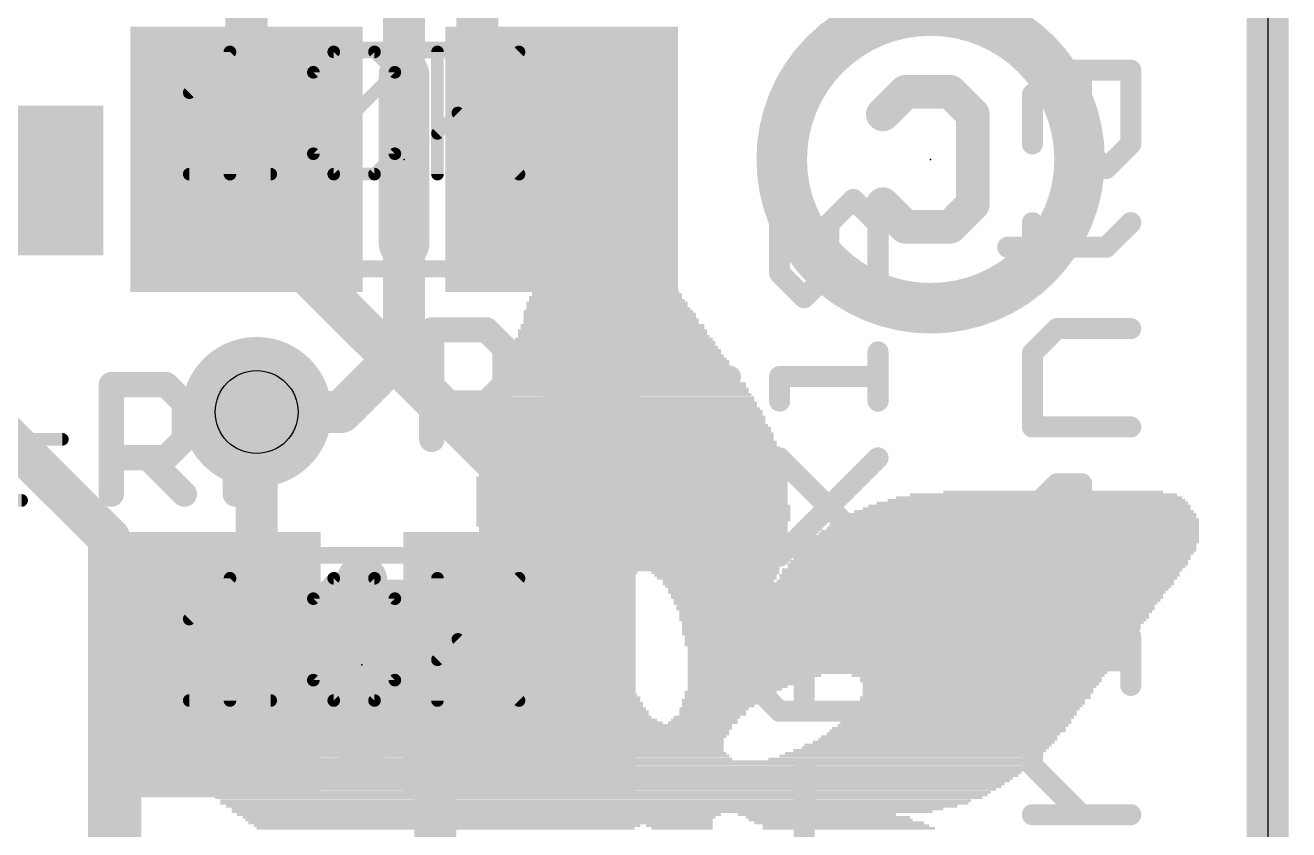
# Model space of a CAD drawing. Extents: x -13.3 to 27, y -0.1 to 27.4.
# Drawn here: x 19.18 to 26.8, y 6.88 to 11.73 of the extents above; entities that cross this region are included whole.
import ezdxf

# ---------------------------------------------------------------- set-up
doc = ezdxf.new("R2010")
doc.units = 0
for name, color, linetype in [('1', 12, 'CONTINUOUS'), ('16', 132, 'CONTINUOUS'), ('18', 110, 'CONTINUOUS'), ('20', 53, 'CONTINUOUS'), ('21', 40, 'CONTINUOUS'), ('22', 6, 'CONTINUOUS'), ('23', 40, 'CONTINUOUS'), ('24', 6, 'CONTINUOUS'), ('25', 253, 'CONTINUOUS'), ('27', 253, 'CONTINUOUS'), ('29', 253, 'CONTINUOUS'), ('31', 253, 'CONTINUOUS'), ('44', 253, 'CONTINUOUS'), ('47', 253, 'CONTINUOUS'), ('51', 253, 'CONTINUOUS')]:
    doc.layers.add(name, color=color, linetype=linetype)

# ---------------------------------------------------------------- blocks, each defined once
blk = doc.blocks.new('RECT')
blk.add_solid([(-0.5, -0.5), (0.5, -0.5), (-0.5, 0.5), (0.5, 0.5)])
blk = doc.blocks.new('ROUNDV')
at = {"const_width": 0.5}
blk.add_lwpolyline([(0, -0.25, 1), (0, 0.25, 1), (0, -0.25)], format="xyb", dxfattribs=at)

msp = doc.modelspace()

# ---------------------------------------------------------------- linework, layer by layer
at = {"layer": '1', "const_width": 0.254}
for points in [[(26.67, 20.32), (26.67, 0)], [(21.905, 11.43), (21.905, 12.716)], [(20.513, 12.208), (20.513, 10.922)], [(22.413, 10.922), (21.905, 11.43)], [(20.513, 10.922), (20.513, 10.602)], [(20.513, 10.602), (22.159, 8.956)], [(20.574, 9.398), (20.574, 7.94)], [(22.159, 8.956), (22.159, 7.874)], [(20.259, 7.874), (19.751, 7.366)], [(20.508, 7.874), (20.259, 7.874)], [(20.574, 7.94), (20.508, 7.874)], [(22.159, 7.874), (21.651, 7.366)], [(22.032, 7.747), (22.159, 7.874)], [(19.751, 7.366), (19.751, 6.207)], [(21.651, 7.366), (21.651, 6.207)]]:
    msp.add_lwpolyline(points, dxfattribs=at)
at = {"layer": '1', "const_width": 0.127}
for points in [[(21.9499, 11.4749, 1), (21.8601, 11.3851)], [(21.8415, 11.43, 1), (21.9685, 11.43)], [(20.5765, 10.922, 1), (20.4495, 10.922)], [(20.4495, 10.922, 1), (20.5765, 10.922)], [(22.3681, 10.8771, 1), (22.4579, 10.9669)], [(20.5579, 10.6469, 1), (20.4681, 10.5571)], [(20.4495, 10.602, 1), (20.5765, 10.602)], [(20.6375, 9.398, 1), (20.5105, 9.398)], [(22.2225, 8.956, 1), (22.0955, 8.956)], [(22.1141, 8.9111, 1), (22.2039, 9.0009)], [(20.259, 7.9375, 1), (20.259, 7.8105)], [(20.3039, 7.8291, 1), (20.2141, 7.9189)], [(20.508, 7.8105, 1), (20.508, 7.9375)], [(20.5105, 7.94, 1), (20.6375, 7.94)], [(20.6189, 7.8951, 1), (20.5291, 7.9849)], [(22.2039, 7.8291, 1), (22.1141, 7.9189)], [(22.2039, 7.8291, 1), (22.1141, 7.9189)], [(20.4631, 7.9189, 1), (20.5529, 7.8291)], [(22.0955, 7.874, 1), (22.2225, 7.874)], [(21.9871, 7.7919, 1), (22.0769, 7.7021)], [(19.8145, 7.366, 1), (19.6875, 7.366)], [(19.7061, 7.4109, 1), (19.7959, 7.3211)], [(21.7145, 7.366, 1), (21.5875, 7.366)], [(21.6061, 7.4109, 1), (21.6959, 7.3211)]]:
    msp.add_lwpolyline(points, format="xyb", dxfattribs=at)
at = {"layer": '16', "const_width": 0.254}
for points in [[(26.67, 20.32), (26.67, 0)], [(21.463, 14.859), (21.463, 9.779)], [(19.685, 8.636), (17.653, 10.668)], [(21.463, 9.779), (21.082, 9.398)], [(21.082, 9.398), (20.574, 9.398)], [(19.685, 1.27), (19.685, 8.636)]]:
    msp.add_lwpolyline(points, dxfattribs=at)
at = {"layer": '16', "const_width": 0.127}
for points in [[(21.5079, 9.7341, 1), (21.4181, 9.8239)], [(21.3995, 9.779, 1), (21.5265, 9.779)], [(20.574, 9.4615, 1), (20.574, 9.3345)], [(21.082, 9.3345, 1), (21.082, 9.4615)], [(21.0371, 9.4429, 1), (21.1269, 9.3531)], [(19.7485, 8.636, 1), (19.6215, 8.636)], [(19.6401, 8.5911, 1), (19.7299, 8.6809)]]:
    msp.add_lwpolyline(points, format="xyb", dxfattribs=at)
at = {"layer": '20'}
msp.add_line((26.67, 17.78), (26.67, 2.54), dxfattribs=at)
at = {"layer": '21'}
for points, const_width in [([(21.463, 10.414), (21.463, 11.43)], 0.3048), ([(25.2513, 11.3122), (25.3996, 11.4605)], 0.127), ([(25.3996, 11.4605), (25.8445, 11.4605)], 0.127), ([(25.5479, 11.0156), (25.5479, 11.4605)], 0.127), ([(25.8445, 11.4605), (25.8445, 11.0156)], 0.127), ([(25.2513, 11.0156), (25.2513, 11.3122)], 0.127), ([(25.6962, 10.8673), (25.5479, 11.0156)], 0.127), ([(25.8445, 11.0156), (25.6962, 10.8673)], 0.127), ([(23.7273, 10.236), (23.7273, 10.6809)], 0.127), ([(24.1722, 10.6809), (24.0239, 10.5326)], 0.127), ([(24.3205, 10.5326), (24.1722, 10.6809)], 0.127), ([(24.0239, 10.5326), (24.0239, 10.236)], 0.127), ([(24.3205, 10.0877), (24.3205, 10.5326)], 0.127), ([(25.2513, 10.2436), (25.2513, 10.5402)], 0.127), ([(25.6962, 10.3919), (25.8445, 10.5402)], 0.127), ([(25.103, 10.3919), (25.6962, 10.3919)], 0.127), ([(23.8756, 10.0877), (23.7273, 10.236)], 0.127), ([(24.0239, 10.236), (23.8756, 10.0877)], 0.127), ([(25.2513, 9.753), (25.3996, 9.9013)], 0.127), ([(25.3996, 9.9013), (25.8445, 9.9013)], 0.127), ([(24.3205, 9.464), (24.3205, 9.7606)], 0.127), ([(25.2513, 9.3081), (25.2513, 9.753)], 0.127), ([(23.2824, 9.6123), (23.4307, 9.6123)], 0.127), ([(23.7273, 9.464), (23.7273, 9.6123)], 0.127), ([(23.7273, 9.6123), (24.3205, 9.6123)], 0.127), ([(25.8445, 9.3081), (25.2513, 9.3081)], 0.127), ([(23.7273, 8.5285), (24.3205, 9.1217)], 0.127), ([(24.3205, 8.5285), (23.7273, 9.1217)], 0.127), ([(25.2513, 8.8175), (25.3996, 8.9657)], 0.127), ([(25.3996, 8.9657), (25.5479, 8.9657)], 0.127), ([(25.5479, 8.9657), (25.5479, 8.3726)], 0.127), ([(25.2513, 8.5209), (25.2513, 8.8175)], 0.127), ([(25.8445, 8.8175), (25.8445, 8.5209)], 0.127), ([(21.209, 8.382), (21.209, 7.366)], 0.3048), ([(25.3996, 8.3726), (25.2513, 8.5209)], 0.127), ([(25.8445, 8.5209), (25.6962, 8.3726)], 0.127), ([(25.6962, 8.3726), (25.3996, 8.3726)], 0.127), ([(23.4307, 7.8896), (23.7273, 8.1862)], 0.127), ([(23.7273, 8.1862), (24.3205, 8.1862)], 0.127), ([(23.8756, 7.593), (23.8756, 8.1862)], 0.127), ([(25.8445, 7.7489), (25.8445, 8.0455)], 0.127), ([(23.7273, 7.593), (23.4307, 7.8896)], 0.127), ([(24.8064, 7.8972), (24.9547, 7.8972)], 0.127), ([(25.2513, 7.7489), (25.2513, 7.8972)], 0.127), ([(25.2513, 7.8972), (25.8445, 7.8972)], 0.127), ([(24.3205, 7.593), (23.7273, 7.593)], 0.127), ([(25.2513, 7.2659), (25.2513, 7.4142)], 0.127), ([(23.8756, 6.6575), (23.8756, 7.2506)], 0.127), ([(25.5479, 6.9693), (25.2513, 7.2659)], 0.127), ([(25.8445, 6.9693), (25.2513, 6.9693)], 0.127)]:
    msp.add_lwpolyline(points, dxfattribs=dict(at, const_width=const_width))
for points, const_width in [([(21.5392, 11.43, 1), (21.3868, 11.43)], 0.1524), ([(25.3996, 11.4922, 1), (25.3996, 11.4287)], 0.0635), ([(25.4221, 11.438, 1), (25.3772, 11.4829)], 0.0635), ([(25.5797, 11.4605, 1), (25.5162, 11.4605)], 0.0635), ([(25.8762, 11.4605, 1), (25.8128, 11.4605)], 0.0635), ([(25.8445, 11.4287, 1), (25.8445, 11.4922)], 0.0635), ([(25.2831, 11.3122, 1), (25.2196, 11.3122)], 0.0635), ([(25.2289, 11.3346, 1), (25.2738, 11.2897)], 0.0635), ([(25.2196, 11.0156, 1), (25.2831, 11.0156)], 0.0635), ([(25.5704, 11.038, 1), (25.5255, 10.9931)], 0.0635), ([(25.5162, 11.0156, 1), (25.5797, 11.0156)], 0.0635), ([(25.8128, 11.0156, 1), (25.8762, 11.0156)], 0.0635), ([(25.867, 10.9931, 1), (25.822, 11.038)], 0.0635), ([(25.6738, 10.8897, 1), (25.7187, 10.8448)], 0.0635), ([(25.6738, 10.8448, 1), (25.7187, 10.8897)], 0.0635), ([(23.7591, 10.6809, 1), (23.6956, 10.6809)], 0.0635), ([(24.1947, 10.7033, 1), (24.1498, 10.6584)], 0.0635), ([(24.1947, 10.6584, 1), (24.1498, 10.7033)], 0.0635), ([(24.0557, 10.5326, 1), (23.9922, 10.5326)], 0.0635), ([(24.3523, 10.5326, 1), (24.2888, 10.5326)], 0.0635), ([(25.2831, 10.5402, 1), (25.2196, 10.5402)], 0.0635), ([(25.867, 10.5177, 1), (25.822, 10.5627)], 0.0635), ([(24.0015, 10.555, 1), (24.0464, 10.5101)], 0.0635), ([(24.298, 10.5101, 1), (24.343, 10.555)], 0.0635), ([(21.3868, 10.414, 1), (21.5392, 10.414)], 0.1524), ([(25.103, 10.4237, 1), (25.103, 10.3602)], 0.0635), ([(25.6738, 10.4144, 1), (25.7187, 10.3695)], 0.0635), ([(25.6962, 10.3602, 1), (25.6962, 10.4237)], 0.0635), ([(23.7498, 10.2584, 1), (23.7049, 10.2135)], 0.0635), ([(24.0464, 10.2135, 1), (24.0015, 10.2584)], 0.0635), ([(23.6956, 10.236, 1), (23.7591, 10.236)], 0.0635), ([(23.9922, 10.236, 1), (24.0557, 10.236)], 0.0635), ([(25.2196, 10.2436, 1), (25.2831, 10.2436)], 0.0635), ([(23.8532, 10.1101, 1), (23.8981, 10.0652)], 0.0635), ([(23.8532, 10.0652, 1), (23.8981, 10.1101)], 0.0635), ([(24.2888, 10.0877, 1), (24.3523, 10.0877)], 0.0635), ([(25.3996, 9.933, 1), (25.3996, 9.8695)], 0.0635), ([(25.4221, 9.8788, 1), (25.3772, 9.9237)], 0.0635), ([(25.8445, 9.8695, 1), (25.8445, 9.933)], 0.0635), ([(24.3523, 9.7606, 1), (24.2888, 9.7606)], 0.0635), ([(25.2831, 9.753, 1), (25.2196, 9.753)], 0.0635), ([(25.2289, 9.7754, 1), (25.2738, 9.7305)], 0.0635), ([(23.2824, 9.6441, 1), (23.2824, 9.5806)], 0.0635), ([(23.4307, 9.5806, 1), (23.4307, 9.6441)], 0.0635), ([(23.7273, 9.6441, 1), (23.7273, 9.5806)], 0.0635), ([(23.7591, 9.6123, 1), (23.6956, 9.6123)], 0.0635), ([(24.3205, 9.5806, 1), (24.3205, 9.6441)], 0.0635), ([(23.6956, 9.464, 1), (23.7591, 9.464)], 0.0635), ([(24.2888, 9.464, 1), (24.3523, 9.464)], 0.0635), ([(25.2513, 9.3398, 1), (25.2513, 9.2763)], 0.0635), ([(25.8445, 9.2763, 1), (25.8445, 9.3398)], 0.0635), ([(25.2196, 9.3081, 1), (25.2831, 9.3081)], 0.0635), ([(23.7498, 9.1441, 1), (23.7049, 9.0992)], 0.0635), ([(24.343, 9.0992, 1), (24.298, 9.1441)], 0.0635), ([(25.3996, 8.9975, 1), (25.3996, 8.934)], 0.0635), ([(25.4221, 8.9433, 1), (25.3772, 8.9882)], 0.0635), ([(25.5797, 8.9657, 1), (25.5162, 8.9657)], 0.0635), ([(25.5479, 8.934, 1), (25.5479, 8.9975)], 0.0635), ([(25.2831, 8.8175, 1), (25.2196, 8.8175)], 0.0635), ([(25.2289, 8.8399, 1), (25.2738, 8.795)], 0.0635), ([(25.8762, 8.8175, 1), (25.8128, 8.8175)], 0.0635), ([(21.2852, 8.382, 1), (21.1328, 8.382)], 0.1524), ([(23.7049, 8.551, 1), (23.7498, 8.506)], 0.0635), ([(24.298, 8.506, 1), (24.343, 8.551)], 0.0635), ([(25.2738, 8.5433, 1), (25.2289, 8.4984)], 0.0635), ([(25.2196, 8.5209, 1), (25.2831, 8.5209)], 0.0635), ([(25.8128, 8.5209, 1), (25.8762, 8.5209)], 0.0635), ([(25.867, 8.4984, 1), (25.822, 8.5433)], 0.0635), ([(25.3996, 8.4043, 1), (25.3996, 8.3408)], 0.0635), ([(25.3772, 8.3501, 1), (25.4221, 8.395)], 0.0635), ([(25.5162, 8.3726, 1), (25.5797, 8.3726)], 0.0635), ([(25.6738, 8.395, 1), (25.7187, 8.3501)], 0.0635), ([(25.6962, 8.3408, 1), (25.6962, 8.4043)], 0.0635), ([(23.7273, 8.2179, 1), (23.7273, 8.1544)], 0.0635), ([(23.7498, 8.1637, 1), (23.7049, 8.2086)], 0.0635), ([(23.9074, 8.1862, 1), (23.8439, 8.1862)], 0.0635), ([(24.3205, 8.1544, 1), (24.3205, 8.2179)], 0.0635), ([(25.8762, 8.0455, 1), (25.8128, 8.0455)], 0.0635), ([(23.4532, 7.912, 1), (23.4083, 7.8671)], 0.0635), ([(23.4083, 7.912, 1), (23.4532, 7.8671)], 0.0635), ([(24.8064, 7.9289, 1), (24.8064, 7.8654)], 0.0635), ([(24.9547, 7.8654, 1), (24.9547, 7.9289)], 0.0635), ([(25.2513, 7.9289, 1), (25.2513, 7.8654)], 0.0635), ([(25.2831, 7.8972, 1), (25.2196, 7.8972)], 0.0635), ([(25.8445, 7.8654, 1), (25.8445, 7.9289)], 0.0635), ([(25.2196, 7.7489, 1), (25.2831, 7.7489)], 0.0635), ([(25.8128, 7.7489, 1), (25.8762, 7.7489)], 0.0635), ([(23.7273, 7.6247, 1), (23.7273, 7.5612)], 0.0635), ([(23.7049, 7.5705, 1), (23.7498, 7.6154)], 0.0635), ([(23.8439, 7.593, 1), (23.9074, 7.593)], 0.0635), ([(24.3205, 7.5612, 1), (24.3205, 7.6247)], 0.0635), ([(25.2831, 7.4142, 1), (25.2196, 7.4142)], 0.0635), ([(21.1328, 7.366, 1), (21.2852, 7.366)], 0.1524), ([(23.9074, 7.2506, 1), (23.8439, 7.2506)], 0.0635), ([(25.2738, 7.2883, 1), (25.2289, 7.2434)], 0.0635), ([(25.2196, 7.2659, 1), (25.2831, 7.2659)], 0.0635), ([(25.2513, 7.0011, 1), (25.2513, 6.9376)], 0.0635), ([(25.5255, 6.9469, 1), (25.5704, 6.9918)], 0.0635), ([(25.8445, 6.9376, 1), (25.8445, 7.0011)], 0.0635)]:
    msp.add_lwpolyline(points, format="xyb", dxfattribs=dict(at, const_width=const_width))
at = {"layer": '22'}
for points, const_width in [([(24.638, 10.024, 1), (24.638, 11.82, 1), (24.638, 10.024)], 0.3048), ([(24.4853, 11.3799, 1), (24.4853, 11.2783)], 0.1016), ([(24.5212, 11.2932, 1), (24.4493, 11.365)], 0.1016), ([(24.7923, 11.365, 1), (24.7205, 11.2932)], 0.1016), ([(24.7564, 11.2783, 1), (24.7564, 11.3799)], 0.1016), ([(24.3138, 11.2294, 1), (24.3856, 11.1576)], 0.1016), ([(24.9428, 11.1935, 1), (24.8412, 11.1935)], 0.1016), ([(24.8561, 11.1576, 1), (24.9279, 11.2294)], 0.1016), ([(24.3856, 10.6871, 1), (24.3138, 10.6153)], 0.1016), ([(24.9279, 10.6153, 1), (24.8561, 10.6871)], 0.1016), ([(24.8412, 10.6512, 1), (24.9428, 10.6512)], 0.1016), ([(24.4853, 10.5664, 1), (24.4853, 10.4648)], 0.1016), ([(24.4493, 10.4797, 1), (24.5212, 10.5515)], 0.1016), ([(24.7205, 10.5515, 1), (24.7923, 10.4797)], 0.1016), ([(24.7564, 10.4648, 1), (24.7564, 10.5664)], 0.1016)]:
    msp.add_lwpolyline(points, format="xyb", dxfattribs=dict(at, const_width=const_width))
at = {"layer": '22', "const_width": 0.2032}
for points in [[(24.3497, 11.1935), (24.4853, 11.3291)], [(24.4853, 11.3291), (24.7564, 11.3291)], [(24.7564, 11.3291), (24.892, 11.1935)], [(24.892, 11.1935), (24.892, 10.6512)], [(24.4853, 10.5156), (24.3497, 10.6512)], [(24.892, 10.6512), (24.7564, 10.5156)], [(24.7564, 10.5156), (24.4853, 10.5156)]]:
    msp.add_lwpolyline(points, dxfattribs=at)
at = {"layer": '23'}
for p in [(21.463, 10.922), (21.209, 7.874)]:
    msp.add_point(p, dxfattribs=at)
at = {"layer": '24'}
msp.add_point((24.638, 10.922), dxfattribs=at)
at = {"layer": '25', "const_width": 0.1524}
for points in [[(21.6299, 9.2329), (21.6299, 9.8939)], [(21.6299, 9.8939), (21.9604, 9.8939)], [(21.9604, 9.8939), (22.0705, 9.7837)], [(22.8189, 9.8939), (22.5986, 9.7837)], [(22.0705, 9.7837), (22.0705, 9.5634)], [(22.5986, 9.7837), (22.3783, 9.5634)], [(19.6977, 8.9027), (19.6977, 9.5637)], [(19.6977, 9.5637), (20.0282, 9.5637)], [(20.0282, 9.5637), (20.1383, 9.4535)], [(20.4461, 9.5637), (20.8868, 9.5637)], [(20.8868, 9.5637), (20.8868, 9.4535)], [(22.0705, 9.5634), (21.9604, 9.4532)], [(22.3783, 9.5634), (22.3783, 9.3431)], [(22.7088, 9.5634), (22.3783, 9.5634)], [(22.8189, 9.4532), (22.7088, 9.5634)], [(20.1383, 9.4535), (20.1383, 9.2332)], [(20.8868, 9.4535), (20.4461, 9.0129)], [(21.9604, 9.4532), (21.6299, 9.4532)], [(21.8502, 9.4532), (22.0705, 9.2329)], [(22.8189, 9.3431), (22.8189, 9.4532)], [(22.3783, 9.3431), (22.4884, 9.2329)], [(22.7088, 9.2329), (22.8189, 9.3431)], [(20.1383, 9.2332), (20.0282, 9.123)], [(22.4884, 9.2329), (22.7088, 9.2329)], [(20.0282, 9.123), (19.6977, 9.123)], [(19.918, 9.123), (20.1383, 8.9027)], [(20.4461, 9.0129), (20.4461, 8.9027)]]:
    msp.add_lwpolyline(points, dxfattribs=at)
at = {"layer": '25', "const_width": 0.0762}
for points in [[(21.668, 9.8939, 1), (21.5918, 9.8939)], [(21.6299, 9.932, 1), (21.6299, 9.8558)], [(21.9873, 9.9208, 1), (21.9334, 9.8669)], [(21.9604, 9.8558, 1), (21.9604, 9.932)], [(22.836, 9.8598, 1), (22.8019, 9.9279)], [(22.1086, 9.7837, 1), (22.0324, 9.7837)], [(22.0436, 9.7568, 1), (22.0975, 9.8106)], [(22.5816, 9.8178, 1), (22.6156, 9.7496)], [(22.6255, 9.7568, 1), (22.5717, 9.8106)], [(19.7358, 9.5637, 1), (19.6596, 9.5637)], [(19.6977, 9.6018, 1), (19.6977, 9.5256)], [(20.0551, 9.5906, 1), (20.0012, 9.5367)], [(20.0282, 9.5256, 1), (20.0282, 9.6018)], [(20.4461, 9.6018, 1), (20.4461, 9.5256)], [(20.9249, 9.5637, 1), (20.8487, 9.5637)], [(20.8868, 9.5256, 1), (20.8868, 9.6018)], [(22.0324, 9.5634, 1), (22.1086, 9.5634)], [(22.0975, 9.5364, 1), (22.0436, 9.5903)], [(22.3513, 9.5903, 1), (22.4052, 9.5364)], [(22.4164, 9.5634, 1), (22.3402, 9.5634)], [(22.3783, 9.6015, 1), (22.3783, 9.5253)], [(22.7357, 9.5903, 1), (22.6818, 9.5364)], [(22.7088, 9.5253, 1), (22.7088, 9.6015)], [(20.1764, 9.4535, 1), (20.1002, 9.4535)], [(20.9137, 9.4266, 1), (20.8598, 9.4804)], [(21.6299, 9.4913, 1), (21.6299, 9.4151)], [(21.8771, 9.4802, 1), (21.8232, 9.4263)], [(21.9604, 9.4151, 1), (21.9604, 9.4913)], [(22.857, 9.4532, 1), (22.7808, 9.4532)], [(20.1114, 9.4266, 1), (20.1653, 9.4804)], [(20.8487, 9.4535, 1), (20.9249, 9.4535)], [(21.9334, 9.4802, 1), (21.9873, 9.4263)], [(22.792, 9.4263, 1), (22.8459, 9.4802)], [(22.4052, 9.37, 1), (22.3513, 9.3161)], [(22.3402, 9.3431, 1), (22.4164, 9.3431)], [(22.7808, 9.3431, 1), (22.857, 9.3431)], [(22.8459, 9.3161, 1), (22.792, 9.37)], [(20.1653, 9.2062, 1), (20.1114, 9.2601)], [(22.0436, 9.206, 1), (22.0974, 9.2598)], [(22.4884, 9.271, 1), (22.4884, 9.1948)], [(22.4615, 9.206, 1), (22.5154, 9.2598)], [(22.6818, 9.2598, 1), (22.7357, 9.206)], [(22.7088, 9.1948, 1), (22.7088, 9.271)], [(20.1002, 9.2332, 1), (20.1764, 9.2332)], [(21.5918, 9.2329, 1), (21.668, 9.2329)], [(19.6977, 9.1611, 1), (19.6977, 9.0849)], [(19.945, 9.15, 1), (19.8911, 9.0961)], [(20.0012, 9.15, 1), (20.0551, 9.0961)], [(20.0282, 9.0849, 1), (20.0282, 9.1611)], [(20.4842, 9.0129, 1), (20.408, 9.0129)], [(20.4192, 9.0398, 1), (20.4731, 8.9859)], [(19.6596, 8.9027, 1), (19.7358, 8.9027)], [(20.1114, 8.8758, 1), (20.1653, 8.9296)], [(20.408, 8.9027, 1), (20.4842, 8.9027)]]:
    msp.add_lwpolyline(points, format="xyb", dxfattribs=at)
at = {"layer": '27', "const_width": 0.0762}
for points in [[(20.1676, 11.3246), (20.4133, 11.5703)], [(20.4133, 11.5703), (20.4133, 10.8331)], [(20.916, 11.4475), (21.0389, 11.5703)], [(21.0389, 11.5703), (21.2846, 11.5703)], [(21.2846, 11.5703), (21.4075, 11.4475)], [(21.6644, 11.5703), (21.6644, 10.8331)], [(21.6644, 11.0788), (22.1559, 11.5703)], [(20.916, 10.956), (20.916, 11.4475)], [(20.916, 10.956), (21.4075, 11.4475)], [(21.4075, 11.4475), (21.4075, 10.956)], [(21.7873, 11.2017), (22.1559, 10.8331)], [(21.0389, 10.8331), (20.916, 10.956)], [(21.4075, 10.956), (21.2846, 10.8331)], [(20.1676, 10.8331), (20.6591, 10.8331)], [(21.2846, 10.8331), (21.0389, 10.8331)], [(18.9112, 9.2335), (19.4027, 9.2335)], [(18.9112, 8.8649), (19.1569, 8.8649)], [(20.1676, 8.1496), (20.4133, 8.3953)], [(20.4133, 8.3953), (20.4133, 7.6581)], [(20.916, 8.2725), (21.0389, 8.3953)], [(21.0389, 8.3953), (21.2846, 8.3953)], [(21.2846, 8.3953), (21.4075, 8.2725)], [(21.6644, 8.3953), (21.6644, 7.6581)], [(21.6644, 7.9038), (22.1559, 8.3953)], [(20.916, 7.781), (20.916, 8.2725)], [(20.916, 7.781), (21.4075, 8.2725)], [(21.4075, 8.2725), (21.4075, 7.781)], [(21.7873, 8.0267), (22.1559, 7.6581)], [(21.0389, 7.6581), (20.916, 7.781)], [(21.4075, 7.781), (21.2846, 7.6581)], [(20.1676, 7.6581), (20.6591, 7.6581)], [(21.2846, 7.6581), (21.0389, 7.6581)]]:
    msp.add_lwpolyline(points, dxfattribs=at)
at = {"layer": '27', "const_width": 0.0381}
for points in [[(20.4324, 11.5703, 1), (20.3943, 11.5703)], [(20.4268, 11.5569, 1), (20.3999, 11.5838)], [(21.0389, 11.5894, 1), (21.0389, 11.5513)], [(21.0524, 11.5569, 1), (21.0254, 11.5838)], [(21.2981, 11.5838, 1), (21.2712, 11.5569)], [(21.2846, 11.5513, 1), (21.2846, 11.5894)], [(21.6835, 11.5703, 1), (21.6454, 11.5703)], [(22.1694, 11.5569, 1), (22.1424, 11.5838)], [(20.9351, 11.4475, 1), (20.897, 11.4475)], [(20.9025, 11.4609, 1), (20.9295, 11.434)], [(21.4266, 11.4475, 1), (21.3885, 11.4475)], [(21.421, 11.434, 1), (21.394, 11.4609)], [(21.394, 11.434, 1), (21.421, 11.4609)], [(20.1541, 11.3381, 1), (20.1811, 11.3111)], [(21.8008, 11.2152, 1), (21.7738, 11.1882)], [(21.651, 11.0923, 1), (21.6779, 11.0654)], [(20.9295, 10.9694, 1), (20.9025, 10.9425)], [(20.9025, 10.9694, 1), (20.9295, 10.9425)], [(20.897, 10.956, 1), (20.9351, 10.956)], [(21.3885, 10.956, 1), (21.4266, 10.956)], [(21.421, 10.9425, 1), (21.394, 10.9694)], [(20.1676, 10.8521, 1), (20.1676, 10.814)], [(20.3943, 10.8331, 1), (20.4324, 10.8331)], [(20.6591, 10.814, 1), (20.6591, 10.8521)], [(21.0389, 10.8521, 1), (21.0389, 10.814)], [(21.0254, 10.8196, 1), (21.0524, 10.8466)], [(21.2712, 10.8466, 1), (21.2981, 10.8196)], [(21.2846, 10.814, 1), (21.2846, 10.8521)], [(21.6454, 10.8331, 1), (21.6835, 10.8331)], [(22.1424, 10.8196, 1), (22.1694, 10.8466)], [(19.4027, 9.2145, 1), (19.4027, 9.2526)], [(19.1569, 8.8459, 1), (19.1569, 8.884)], [(20.4324, 8.3953, 1), (20.3943, 8.3953)], [(20.4268, 8.3819, 1), (20.3999, 8.4088)], [(21.0389, 8.4144, 1), (21.0389, 8.3763)], [(21.0524, 8.3819, 1), (21.0254, 8.4088)], [(21.2981, 8.4088, 1), (21.2712, 8.3819)], [(21.2846, 8.3763, 1), (21.2846, 8.4144)], [(21.6835, 8.3953, 1), (21.6454, 8.3953)], [(22.1694, 8.3819, 1), (22.1424, 8.4088)], [(20.9351, 8.2725, 1), (20.897, 8.2725)], [(20.9025, 8.2859, 1), (20.9295, 8.259)], [(21.4266, 8.2725, 1), (21.3885, 8.2725)], [(21.421, 8.259, 1), (21.394, 8.2859)], [(21.394, 8.259, 1), (21.421, 8.2859)], [(20.1541, 8.1631, 1), (20.1811, 8.1361)], [(21.8008, 8.0402, 1), (21.7738, 8.0132)], [(21.651, 7.9173, 1), (21.6779, 7.8904)], [(20.9295, 7.7944, 1), (20.9025, 7.7675)], [(20.9025, 7.7944, 1), (20.9295, 7.7675)], [(20.897, 7.781, 1), (20.9351, 7.781)], [(21.3885, 7.781, 1), (21.4266, 7.781)], [(21.421, 7.7675, 1), (21.394, 7.7944)], [(20.1676, 7.6772, 1), (20.1676, 7.6391)], [(20.6591, 7.6391, 1), (20.6591, 7.6772)], [(21.0389, 7.6772, 1), (21.0389, 7.6391)], [(21.2846, 7.6391, 1), (21.2846, 7.6772)], [(20.3943, 7.6581, 1), (20.4324, 7.6581)], [(21.0254, 7.6446, 1), (21.0524, 7.6716)], [(21.2712, 7.6716, 1), (21.2981, 7.6446)], [(21.6454, 7.6581, 1), (21.6835, 7.6581)], [(22.1424, 7.6446, 1), (22.1694, 7.6716)]]:
    msp.add_lwpolyline(points, format="xyb", dxfattribs=at)
at = {"layer": '44'}
msp.add_circle((20.574, 9.398), 0.25, dxfattribs=at)
at = {"layer": '47', "const_width": 0.13}
msp.add_lwpolyline([(26.67, 11.43), (26.67, 26.969)], dxfattribs=at)
at = {"layer": '47', "const_width": 0.065}
msp.add_lwpolyline([(26.6375, 11.43, 1), (26.7025, 11.43)], format="xyb", dxfattribs=at)
at = {"layer": '51', "const_width": 0.1016}
for points in [[(21.819, 11.582), (21.082, 11.582)], [(21.844, 10.262), (21.082, 10.262)], [(20.828, 8.534), (21.59, 8.534)], [(20.853, 7.214), (21.59, 7.214)]]:
    msp.add_lwpolyline(points, dxfattribs=at)
at = {"layer": '51', "const_width": 0.0508}
for points in [[(21.082, 11.6074, 1), (21.082, 11.5566)], [(21.819, 11.5566, 1), (21.819, 11.6074)], [(21.082, 10.2874, 1), (21.082, 10.2366)], [(21.844, 10.2366, 1), (21.844, 10.2874)], [(20.828, 8.5594, 1), (20.828, 8.5086)], [(21.59, 8.5086, 1), (21.59, 8.5594)], [(20.853, 7.2394, 1), (20.853, 7.1886)], [(21.59, 7.1886, 1), (21.59, 7.2394)]]:
    msp.add_lwpolyline(points, format="xyb", dxfattribs=at)

# ---------------------------------------------------------------- block references
at = {"layer": '1', "rotation": 180}
for p, xscale, yscale in [((20.513, 10.922), 1.3, 1.5), ((22.413, 10.922), 1.3, 1.5), ((18.923, 10.795), 1.35, 0.8)]:
    msp.add_blockref('RECT', p, dxfattribs=dict(at, xscale=xscale, yscale=yscale))
at = {"layer": '1', "xscale": 1.3, "yscale": 1.5}
for p in [(20.259, 7.874), (22.159, 7.874)]:
    msp.add_blockref('RECT', p, dxfattribs=at)
at = {"layer": '18', "xscale": 0.9064, "yscale": 0.9064}
msp.add_blockref('ROUNDV', (20.574, 9.398), dxfattribs=at)
msp.add_blockref('ROUNDV', (20.574, 9.398), dxfattribs=at)
at = {"layer": '22', "rotation": 180}
for p, xscale, yscale in [((22.5938, 10.6589), 0.1844, 0.0167), ((22.5854, 10.5918), 0.3688, 0.0168), ((22.5855, 10.6086), 0.3353, 0.0167), ((22.5854, 10.6253), 0.3018, 0.0168), ((22.5938, 10.6421), 0.218, 0.0168), ((22.5938, 10.508), 0.4862, 0.0168), ((22.6022, 10.5248), 0.4694, 0.0167), ((22.5938, 10.5583), 0.4191, 0.0168), ((22.5938, 10.5415), 0.4191, 0.0168), ((22.5938, 10.5751), 0.3856, 0.0167), ((22.6106, 10.4577), 0.5532, 0.0168), ((22.6106, 10.4409), 0.5532, 0.0168), ((22.6022, 10.4912), 0.5029, 0.0168), ((22.6022, 10.4745), 0.5029, 0.0167), ((22.6273, 10.3571), 0.6538, 0.0168), ((22.619, 10.3739), 0.6371, 0.0168), ((22.6105, 10.4074), 0.5867, 0.0168), ((22.619, 10.3907), 0.6035, 0.0167), ((22.619, 10.4242), 0.5699, 0.0167), ((22.6358, 10.3068), 0.7041, 0.0168), ((22.6358, 10.2901), 0.7041, 0.0167), ((22.6273, 10.3404), 0.6538, 0.0167), ((22.6357, 10.3236), 0.6706, 0.0168), ((22.6608, 10.2062), 0.8215, 0.0168), ((22.6441, 10.2565), 0.7544, 0.0168), ((22.6525, 10.2398), 0.7712, 0.0167), ((22.6525, 10.223), 0.7712, 0.0168), ((22.6525, 10.2733), 0.7376, 0.0168), ((22.6608, 10.156), 0.8549, 0.0167), ((22.6693, 10.1392), 0.8717, 0.0168), ((22.6608, 10.1895), 0.8215, 0.0167), ((22.6692, 10.1727), 0.8382, 0.0168), ((22.6861, 10.0554), 0.9723, 0.0167), ((22.6776, 10.0889), 0.922, 0.0168), ((22.686, 10.0721), 0.9388, 0.0168), ((22.6776, 10.1224), 0.8885, 0.0168), ((22.686, 10.1057), 0.9052, 0.0167), ((22.6944, 10.0051), 1.0226, 0.0167), ((22.7028, 9.9883), 1.0394, 0.0168), ((22.7028, 9.9716), 1.0394, 0.0167), ((22.6944, 10.0218), 0.989, 0.0168), ((22.6861, 10.0386), 0.9723, 0.0168), ((22.7195, 9.9213), 1.1064, 0.0167), ((22.7195, 9.9045), 1.1064, 0.0168), ((22.7111, 9.9548), 1.0561, 0.0168), ((22.7111, 9.938), 1.0561, 0.0168), ((22.7279, 9.8374), 1.1902, 0.0168), ((22.7363, 9.8207), 1.207, 0.0167), ((22.7279, 9.8542), 1.1567, 0.0168), ((22.7196, 9.8877), 1.1399, 0.0168), ((22.7196, 9.871), 1.1399, 0.0167), ((22.7447, 9.7704), 1.2573, 0.0167), ((22.7447, 9.7536), 1.2573, 0.0168), ((22.7363, 9.8039), 1.207, 0.0168), ((22.7447, 9.7871), 1.2238, 0.0168), ((22.7614, 9.6698), 1.3579, 0.0168), ((22.7614, 9.7033), 1.3243, 0.0168), ((22.7614, 9.6866), 1.3243, 0.0167), ((22.7447, 9.7369), 1.2908, 0.0167), ((22.7531, 9.7201), 1.3076, 0.0168), ((22.7698, 9.6195), 1.4082, 0.0168), ((22.7782, 9.6027), 1.425, 0.0168), ((22.7614, 9.653), 1.3579, 0.0168), ((22.7782, 9.6363), 1.3914, 0.0167), ((22.7866, 9.5189), 1.5088, 0.0168), ((22.7866, 9.5692), 1.4752, 0.0168), ((22.7866, 9.5525), 1.4752, 0.0167), ((22.795, 9.5357), 1.492, 0.0168), ((22.7699, 9.586), 1.4417, 0.0167), ((22.795, 9.4854), 1.5591, 0.0168), ((22.795, 9.4686), 1.5591, 0.0168), ((22.8034, 9.4519), 1.5759, 0.0167), ((22.795, 9.5022), 1.5255, 0.0167), ((22.8117, 9.368), 1.6597, 0.0168), ((22.8117, 9.4016), 1.6261, 0.0167), ((22.8117, 9.3848), 1.6261, 0.0168), ((22.8034, 9.4183), 1.6093, 0.0168), ((22.8034, 9.4351), 1.5759, 0.0168), ((22.8117, 9.3178), 1.6931, 0.0167), ((22.8034, 9.3345), 1.6764, 0.0168), ((22.8202, 9.301), 1.7099, 0.0168), ((22.8117, 9.3513), 1.6597, 0.0167), ((22.8201, 9.2675), 1.7434, 0.0167), ((22.8201, 9.2507), 1.7434, 0.0168), ((22.8201, 9.2339), 1.7434, 0.0168), ((22.8285, 9.2172), 1.7602, 0.0167), ((22.8202, 9.2842), 1.7099, 0.0168), ((22.8202, 9.1334), 1.8105, 0.0167), ((22.8285, 9.1836), 1.7938, 0.0168), ((22.8285, 9.1669), 1.7938, 0.0167), ((22.8285, 9.1501), 1.7938, 0.0168), ((22.8285, 9.2004), 1.7602, 0.0168), ((22.8285, 9.1166), 1.8272, 0.0168), ((22.8285, 9.0998), 1.8272, 0.0168), ((22.8285, 9.0831), 1.8272, 0.0167), ((22.8285, 9.0663), 1.8272, 0.0168), ((22.8369, 8.9992), 1.8776, 0.0168), ((22.8369, 8.9825), 1.8776, 0.0167), ((22.8369, 9.0495), 1.844, 0.0168), ((22.8369, 9.0328), 1.844, 0.0167), ((22.8369, 9.016), 1.844, 0.0168), ((22.8369, 8.9657), 1.8776, 0.0168), ((22.8369, 8.9489), 1.8776, 0.0168), ((22.8369, 8.9322), 1.8776, 0.0167), ((22.8369, 8.9154), 1.8776, 0.0168), ((25.3767, 8.9154), 1.3243, 0.0168), ((22.8369, 8.8986), 1.8776, 0.0167), ((22.8369, 8.8819), 1.8776, 0.0168), ((22.8369, 8.8651), 1.8776, 0.0168), ((22.8369, 8.8483), 1.8776, 0.0167), ((22.8453, 8.8316), 1.8943, 0.0168), ((25.2341, 8.8316), 1.9446, 0.0168), ((25.2509, 8.8483), 1.8776, 0.0167), ((25.2761, 8.8651), 1.7937, 0.0168), ((25.2929, 8.8819), 1.7267, 0.0168), ((25.3179, 8.8986), 1.6093, 0.0167), ((22.8453, 8.8148), 1.8943, 0.0168), ((22.8453, 8.798), 1.8943, 0.0167), ((22.8453, 8.7813), 1.8943, 0.0168), ((22.8453, 8.7645), 1.8943, 0.0168), ((25.1755, 8.7645), 2.1291, 0.0168), ((25.1838, 8.7813), 2.1123, 0.0168), ((25.2006, 8.798), 2.0452, 0.0167), ((25.2173, 8.8148), 1.9781, 0.0168), ((22.8369, 8.731), 1.8776, 0.0168), ((22.8369, 8.7142), 1.8776, 0.0167), ((22.8453, 8.7477), 1.8943, 0.0167), ((22.8453, 8.6975), 1.8608, 0.0168), ((22.8453, 8.6807), 1.8608, 0.0168), ((25.1167, 8.6807), 2.2799, 0.0168), ((25.1335, 8.6975), 2.2463, 0.0168), ((25.1419, 8.7142), 2.2296, 0.0167), ((25.1503, 8.731), 2.2128, 0.0168), ((25.167, 8.7477), 2.1793, 0.0167), ((22.8453, 8.6639), 1.8608, 0.0167), ((22.8453, 8.6472), 1.8608, 0.0168), ((22.8453, 8.6304), 1.8608, 0.0168), ((22.8453, 8.6136), 1.8608, 0.0167), ((25.0749, 8.6136), 2.3637, 0.0167), ((25.0832, 8.6304), 2.3469, 0.0168), ((25.0916, 8.6472), 2.3302, 0.0168), ((25.1084, 8.6639), 2.2966, 0.0167), ((22.8453, 8.5969), 1.8608, 0.0168), ((22.8453, 8.5801), 1.8273, 0.0168), ((22.8453, 8.5633), 1.8273, 0.0167), ((22.8537, 8.5466), 1.8105, 0.0168), ((22.8453, 8.5298), 1.7937, 0.0168), ((25.0078, 8.5298), 2.3972, 0.0168), ((25.0246, 8.5466), 2.3972, 0.0168), ((25.0414, 8.5633), 2.3973, 0.0167), ((25.0497, 8.5801), 2.3805, 0.0168), ((25.0582, 8.5969), 2.3637, 0.0168), ((22.8453, 8.513), 1.7937, 0.0167), ((22.8453, 8.4963), 1.7937, 0.0168), ((22.8453, 8.4795), 1.7602, 0.0167), ((22.8453, 8.4628), 1.7602, 0.0168), ((24.9827, 8.4795), 2.414, 0.0167), ((24.9743, 8.4628), 2.3972, 0.0168), ((24.9911, 8.4963), 2.3973, 0.0168), ((25.0078, 8.513), 2.3972, 0.0167), ((21.4287, 8.3789), 0.4694, 0.0167), ((22.8453, 8.446), 1.7602, 0.0168), ((22.4261, 8.4292), 0.8885, 0.0167), ((22.4178, 8.4125), 0.8717, 0.0168), ((22.4178, 8.3957), 0.8382, 0.0168), ((22.4178, 8.3789), 0.8382, 0.0167), ((23.3398, 8.4292), 0.7712, 0.0167), ((23.3398, 8.4125), 0.7376, 0.0168), ((23.3482, 8.3957), 0.7208, 0.0168), ((23.3566, 8.3789), 0.6705, 0.0167), ((24.9073, 8.3789), 2.3973, 0.0167), ((24.9324, 8.4125), 2.414, 0.0168), ((24.924, 8.3957), 2.3972, 0.0168), ((24.9491, 8.446), 2.4141, 0.0168), ((24.9408, 8.4292), 2.3973, 0.0167), ((21.4036, 8.3119), 0.922, 0.0168), ((21.412, 8.3286), 0.8717, 0.0167), ((21.4203, 8.3454), 0.7544, 0.0168), ((21.4287, 8.3622), 0.57, 0.0168), ((22.4094, 8.3622), 0.8214, 0.0168), ((22.4094, 8.3454), 0.788, 0.0168), ((22.4178, 8.3286), 0.7712, 0.0167), ((22.4178, 8.3119), 0.7712, 0.0168), ((24.5636, 8.3622), 3.0846, 0.0168), ((24.5636, 8.3454), 3.051, 0.0168), ((24.5552, 8.3119), 3.0008, 0.0168), ((24.5636, 8.3286), 3.0175, 0.0167), ((21.3449, 8.2281), 1.3746, 0.0168), ((21.3617, 8.2448), 1.2741, 0.0167), ((21.3701, 8.2616), 1.1903, 0.0168), ((21.3784, 8.2784), 1.14, 0.0168), ((21.3952, 8.2951), 1.0394, 0.0167), ((22.4262, 8.2951), 0.7544, 0.0167), ((22.4261, 8.2784), 0.7209, 0.0168), ((22.4261, 8.2616), 0.7209, 0.0168), ((22.4346, 8.2448), 0.7041, 0.0167), ((22.4429, 8.2281), 0.6873, 0.0168), ((24.5552, 8.2951), 2.9672, 0.0167), ((24.5552, 8.2784), 2.9672, 0.0168), ((24.5552, 8.2616), 2.9337, 0.0168), ((24.5468, 8.2448), 2.917, 0.0167), ((24.5468, 8.2281), 2.8834, 0.0168), ((21.5964, 8.1442), 2.3805, 0.0167), ((21.2946, 8.161), 1.6428, 0.0168), ((21.303, 8.1778), 1.5926, 0.0168), ((21.3198, 8.1945), 1.5255, 0.0167), ((21.3365, 8.2113), 1.425, 0.0168), ((22.4429, 8.2113), 0.6873, 0.0168), ((22.4513, 8.1945), 0.6706, 0.0167), ((22.4597, 8.1778), 0.6538, 0.0168), ((22.4681, 8.161), 0.637, 0.0168), ((24.5468, 8.2113), 2.8834, 0.0168), ((24.5385, 8.1778), 2.8331, 0.0168), ((24.5385, 8.161), 2.8331, 0.0168), ((24.5469, 8.1945), 2.8499, 0.0167), ((24.5301, 8.1442), 2.8163, 0.0167), ((21.5042, 8.0772), 2.5649, 0.0168), ((21.5209, 8.0939), 2.5314, 0.0167), ((21.5461, 8.1107), 2.4811, 0.0168), ((21.2527, 8.1275), 1.8273, 0.0168), ((22.4849, 8.1275), 0.6035, 0.0168), ((24.5217, 8.1107), 2.7661, 0.0168), ((24.5217, 8.0939), 2.7661, 0.0167), ((24.5301, 8.1275), 2.7829, 0.0168), ((24.5133, 8.0772), 2.7493, 0.0168), ((21.3617, 7.9934), 2.8499, 0.0168), ((21.3868, 8.0102), 2.7996, 0.0167), ((21.4204, 8.0269), 2.7325, 0.0168), ((21.4371, 8.0437), 2.699, 0.0168), ((21.4706, 8.0605), 2.632, 0.0167), ((24.5133, 8.0605), 2.7493, 0.0167), ((24.5049, 8.0437), 2.699, 0.0168), ((24.5049, 8.0269), 2.699, 0.0168), ((24.4965, 8.0102), 2.6822, 0.0167), ((24.4882, 7.9934), 2.6655, 0.0168), ((21.2863, 7.9263), 3.0343, 0.0168), ((21.2862, 7.9431), 3.0008, 0.0168), ((21.3114, 7.9599), 2.9505, 0.0167), ((21.3365, 7.9766), 2.9002, 0.0168), ((24.4882, 7.9599), 2.6319, 0.0167), ((24.4714, 7.9263), 2.5984, 0.0168), ((24.4966, 7.9766), 2.6487, 0.0168), ((24.4798, 7.9431), 2.6151, 0.0168), ((21.236, 7.8593), 3.1349, 0.0168), ((21.2443, 7.8425), 3.1516, 0.0168), ((21.2444, 7.8761), 3.1181, 0.0167), ((21.2527, 7.8928), 3.1014, 0.0168), ((21.2695, 7.9096), 3.0679, 0.0167), ((24.4714, 7.9096), 2.5984, 0.0167), ((24.463, 7.8928), 2.5816, 0.0168), ((24.4547, 7.8761), 2.5649, 0.0167), ((24.4379, 7.8425), 2.5313, 0.0168), ((24.4463, 7.8593), 2.5481, 0.0168), ((21.2276, 7.809), 3.1851, 0.0168), ((21.236, 7.7922), 3.2019, 0.0168), ((21.236, 7.7755), 3.2019, 0.0167), ((21.2359, 7.8258), 3.1684, 0.0167), ((24.4379, 7.8258), 2.5313, 0.0167), ((23.5745, 7.809), 0.8046, 0.0168), ((23.5326, 7.7922), 0.7208, 0.0168), ((23.5243, 7.7755), 0.7041, 0.0167), ((24.924, 7.809), 1.5256, 0.0168), ((24.9408, 7.7922), 1.4585, 0.0168), ((24.9408, 7.7755), 1.4585, 0.0167), ((21.2359, 7.7252), 3.2354, 0.0167), ((21.2359, 7.7084), 3.2354, 0.0168), ((21.2443, 7.6916), 3.2522, 0.0168), ((21.236, 7.7587), 3.2019, 0.0168), ((21.2443, 7.7419), 3.2186, 0.0168), ((23.432, 7.7084), 0.5532, 0.0168), ((23.4153, 7.6916), 0.5197, 0.0168), ((23.4991, 7.7587), 0.6538, 0.0168), ((23.474, 7.7419), 0.6035, 0.0168), ((23.4572, 7.7252), 0.5699, 0.0167), ((24.9408, 7.7587), 1.4249, 0.0168), ((24.9324, 7.7419), 1.4082, 0.0168), ((24.924, 7.7252), 1.3914, 0.0167), ((24.924, 7.7084), 1.3914, 0.0168), ((24.9156, 7.6916), 1.3746, 0.0168), ((21.2527, 7.6749), 3.269, 0.0167), ((21.2527, 7.6581), 3.269, 0.0168), ((21.2695, 7.6414), 3.2689, 0.0167), ((21.2695, 7.6246), 3.2689, 0.0168), ((23.3817, 7.6581), 0.4862, 0.0168), ((23.365, 7.6414), 0.4527, 0.0167), ((23.3566, 7.6246), 0.4359, 0.0168), ((23.4069, 7.6749), 0.5029, 0.0167), ((24.8821, 7.6414), 1.3746, 0.0167), ((24.8738, 7.6246), 1.3579, 0.0168), ((24.9072, 7.6749), 1.3914, 0.0167), ((24.8905, 7.6581), 1.3579, 0.0168), ((21.2779, 7.6078), 3.2857, 0.0168), ((21.2946, 7.5911), 3.2858, 0.0167), ((21.303, 7.5743), 3.269, 0.0168), ((21.3114, 7.5575), 3.2857, 0.0168), ((21.3366, 7.5408), 3.3025, 0.0167), ((23.2728, 7.5408), 0.4023, 0.0167), ((23.2895, 7.5575), 0.4024, 0.0168), ((23.3315, 7.6078), 0.4191, 0.0168), ((23.3231, 7.5911), 0.4023, 0.0167), ((23.3231, 7.5743), 0.4023, 0.0168), ((24.7982, 7.5408), 1.3747, 0.0167), ((24.8151, 7.5575), 1.3747, 0.0168), ((24.8402, 7.5911), 1.3579, 0.0167), ((24.8402, 7.5743), 1.3579, 0.0168), ((24.857, 7.6078), 1.3579, 0.0168), ((21.3617, 7.524), 3.3193, 0.0168), ((20.8839, 7.5072), 2.3302, 0.0168), ((20.8588, 7.4905), 2.2129, 0.0167), ((20.8588, 7.4737), 2.1793, 0.0168), ((22.8704, 7.5072), 1.14, 0.0168), ((22.9207, 7.4905), 1.0394, 0.0167), ((22.9375, 7.4737), 0.9723, 0.0168), ((23.2644, 7.524), 0.4191, 0.0168), ((24.7396, 7.4737), 1.425, 0.0168), ((24.748, 7.4905), 1.4082, 0.0167), ((24.7731, 7.5072), 1.3914, 0.0168), ((24.7899, 7.524), 1.3914, 0.0168), ((20.842, 7.4569), 2.1123, 0.0167), ((20.8504, 7.4402), 2.0619, 0.0168), ((20.8504, 7.4234), 2.0285, 0.0168), ((20.8588, 7.4066), 2.0117, 0.0167), ((20.8671, 7.3899), 1.9614, 0.0168), ((22.971, 7.4569), 0.9052, 0.0167), ((22.9878, 7.4402), 0.8382, 0.0168), ((22.9878, 7.4234), 0.8047, 0.0168), ((23.0129, 7.4066), 0.7544, 0.0167), ((23.0297, 7.3899), 0.7209, 0.0168), ((24.6223, 7.3899), 1.4919, 0.0168), ((24.6558, 7.4066), 1.4585, 0.0167), ((24.681, 7.4234), 1.4417, 0.0168), ((24.6893, 7.4402), 1.425, 0.0168), ((24.7145, 7.4569), 1.4081, 0.0167), ((20.8755, 7.3731), 1.9446, 0.0168), ((20.8923, 7.3563), 1.9447, 0.0167), ((20.9091, 7.3396), 1.9111, 0.0168), ((20.9174, 7.3228), 1.8944, 0.0168), ((20.9426, 7.306), 1.9111, 0.0167), ((23.0381, 7.3731), 0.7041, 0.0168), ((23.0465, 7.3563), 0.6873, 0.0167), ((23.0716, 7.3396), 0.6706, 0.0168), ((23.08, 7.3228), 0.6873, 0.0168), ((23.0968, 7.306), 0.6873, 0.0167), ((24.4714, 7.306), 1.6261, 0.0167), ((24.5133, 7.3228), 1.5758, 0.0168), ((24.5385, 7.3396), 1.5591, 0.0168), ((24.572, 7.3563), 1.5255, 0.0167), ((24.6055, 7.3731), 1.492, 0.0168), ((20.9677, 7.2893), 1.8944, 0.0168), ((20.9761, 7.2725), 1.8776, 0.0168), ((21.0096, 7.2557), 1.8776, 0.0167), ((21.0348, 7.239), 1.8943, 0.0168), ((24.0104, 7.2893), 2.5146, 0.0168), ((24.002, 7.2725), 2.4978, 0.0168), ((23.9769, 7.239), 2.4475, 0.0168), ((23.9936, 7.2557), 2.4476, 0.0167), ((21.0516, 7.2223), 1.8943, 0.0167), ((21.0935, 7.2055), 1.9111, 0.0168), ((21.1521, 7.172), 1.9614, 0.0167), ((21.1354, 7.1887), 1.9279, 0.0168), ((21.2024, 7.1552), 1.995, 0.0168), ((23.8679, 7.1552), 2.4308, 0.0168), ((23.9098, 7.172), 2.414, 0.0167), ((23.9266, 7.1887), 2.4141, 0.0168), ((23.9517, 7.2055), 2.4308, 0.0168), ((23.9685, 7.2223), 2.4307, 0.0167), ((21.2359, 7.1384), 2.0284, 0.0168), ((21.3449, 7.1217), 2.1793, 0.0167), ((22.6357, 7.1049), 4.7274, 0.0168), ((22.6358, 7.0881), 4.6939, 0.0168), ((23.7589, 7.1217), 2.5482, 0.0167), ((23.8511, 7.1384), 2.4308, 0.0168), ((22.6357, 7.0714), 4.6268, 0.0167), ((22.6105, 7.0379), 4.5095, 0.0167), ((22.619, 7.0546), 4.5263, 0.0168), ((22.5938, 7.0211), 4.409, 0.0168), ((22.5687, 7.0043), 4.2916, 0.0168), ((22.5352, 6.9876), 4.2245, 0.0167), ((21.9149, 6.9708), 2.9169, 0.0168), ((21.9149, 6.954), 2.8499, 0.0168), ((21.9149, 6.9373), 2.8163, 0.0167), ((23.9517, 6.9708), 0.9556, 0.0168), ((24.0188, 6.954), 0.9891, 0.0168), ((24.0355, 6.9373), 0.989, 0.0167), ((21.9232, 6.9205), 2.7995, 0.0168), ((21.7221, 6.9037), 2.3302, 0.0168), ((21.7137, 6.887), 2.2799, 0.0167), ((23.1219, 6.9037), 0.4023, 0.0168), ((23.1386, 6.887), 0.3688, 0.0167), ((24.0858, 6.9205), 1.0226, 0.0168), ((24.1277, 6.9037), 1.0058, 0.0168), ((24.1445, 6.887), 1.0394, 0.0167)]:
    msp.add_blockref('RECT', p, dxfattribs=dict(at, xscale=xscale, yscale=yscale))
at = {"layer": '29', "rotation": 180}
for p, xscale, yscale in [((20.513, 10.922), 1.4016, 1.6016), ((22.413, 10.922), 1.4016, 1.6016), ((18.923, 10.795), 1.4516, 0.9016)]:
    msp.add_blockref('RECT', p, dxfattribs=dict(at, xscale=xscale, yscale=yscale))
at = {"layer": '29', "xscale": 1.4016, "yscale": 1.6016}
for p in [(20.259, 7.874), (22.159, 7.874)]:
    msp.add_blockref('RECT', p, dxfattribs=at)
at = {"layer": '31', "rotation": 180}
for p, xscale, yscale in [((20.513, 10.922), 1.3, 1.5), ((22.413, 10.922), 1.3, 1.5), ((18.923, 10.795), 1.35, 0.8)]:
    msp.add_blockref('RECT', p, dxfattribs=dict(at, xscale=xscale, yscale=yscale))
at = {"layer": '31', "xscale": 1.3, "yscale": 1.5}
for p in [(20.259, 7.874), (22.159, 7.874)]:
    msp.add_blockref('RECT', p, dxfattribs=at)
at = {"layer": '51', "xscale": 0.7501, "yscale": 1.4501, "rotation": 180}
for p in [(20.7324, 10.9208), (22.1802, 10.9208)]:
    msp.add_blockref('RECT', p, dxfattribs=at)
at = {"layer": '51', "xscale": 0.7501, "yscale": 1.4501}
for p in [(20.4918, 7.8752), (21.9397, 7.8752)]:
    msp.add_blockref('RECT', p, dxfattribs=at)

doc.saveas('drawing.dxf')
